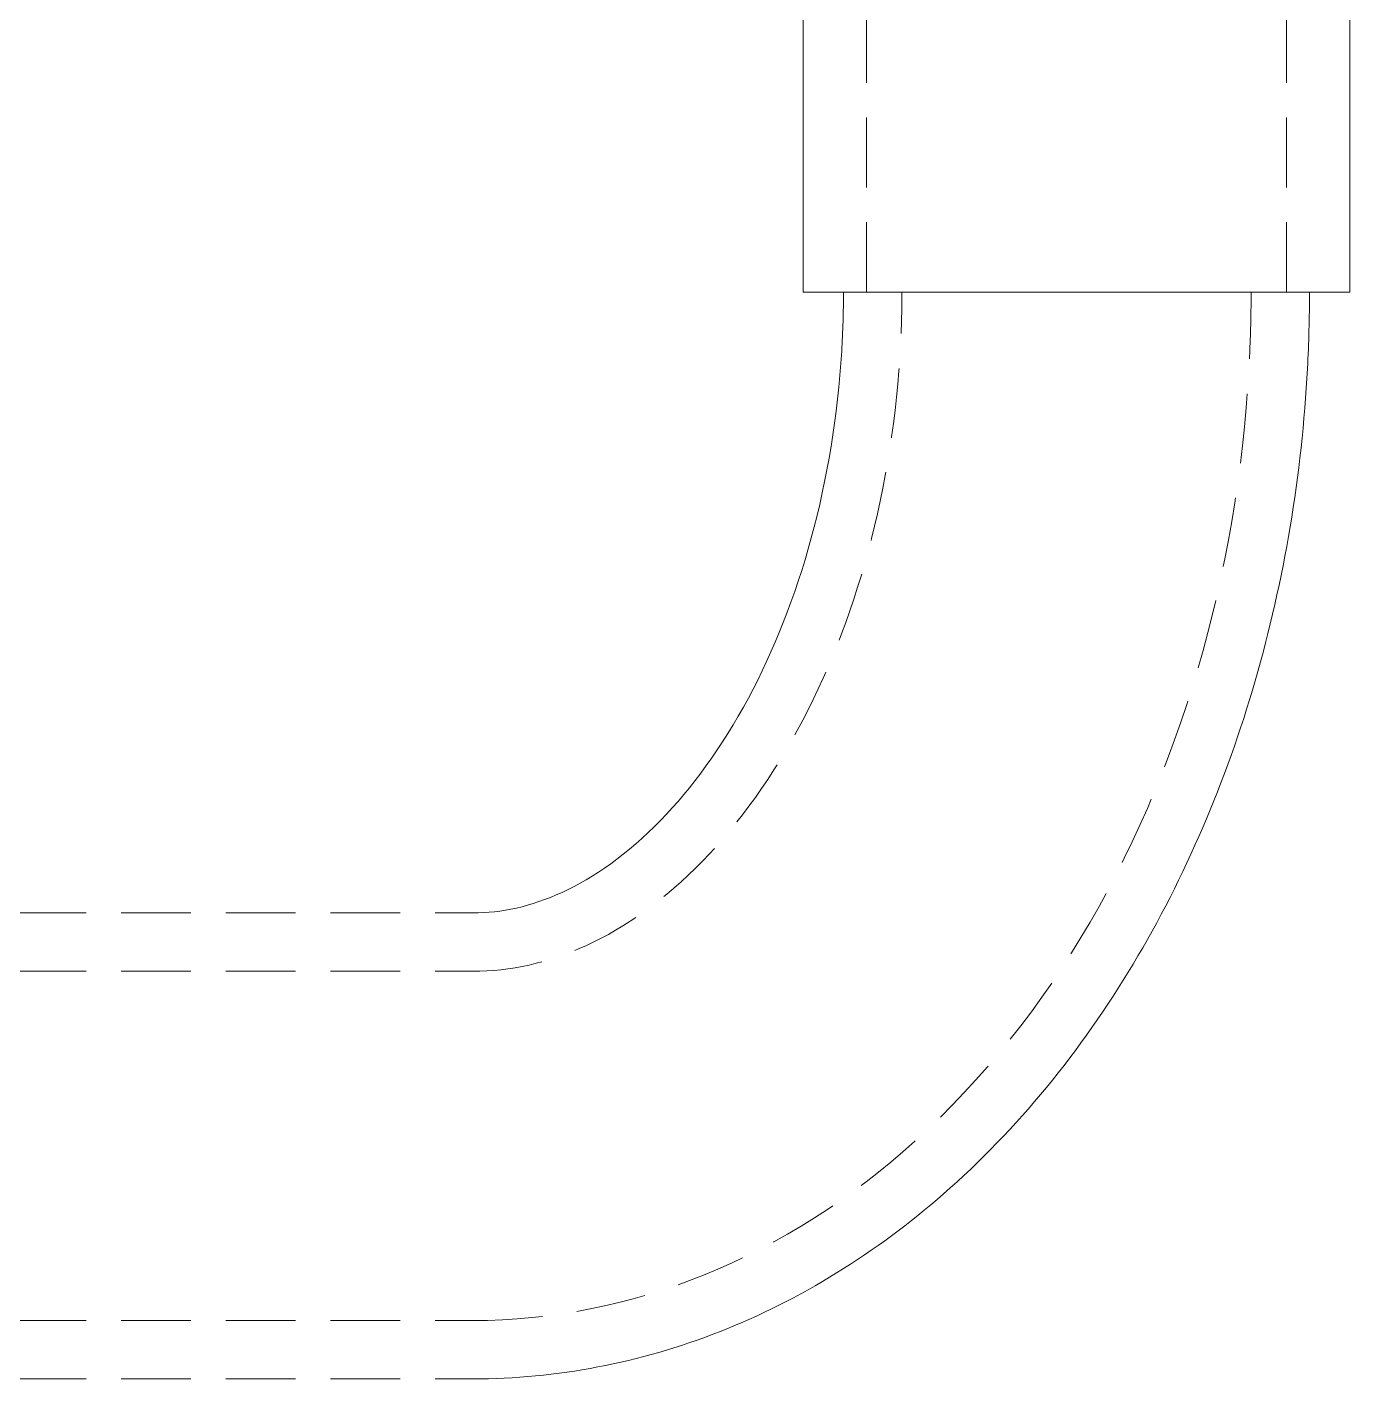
# Model space of a CAD drawing. Header units: millimetres. Extents: x -46397 to 283259, y -8690 to 23983.
# Drawn here: x 128356.3 to 128451.1, y 7198.5 to 7295.4 of the extents above; entities that cross this region are included whole.
import ezdxf

# ---------------------------------------------------------------- set-up
doc = ezdxf.new("R2010")
doc.units = ezdxf.units.MM
doc.linetypes.add('HIDDENX2', pattern=[0.75, 0.5, -0.25])

# ---------------------------------------------------------------- blocks, each defined once
blk = doc.blocks.new('q kjekjas ad')
at = {"color": 2, "linetype": 'Continuous', "lineweight": 0, "ltscale": 10, "extrusion": (0, 1, 0)}
for p, q in [((-4336.21, 2028.825), (-4336.21, 2075.867)), ((-4297.008, 2028.825), (-4297.008, 2075.867)), ((-4297.008, 2028.825), (-4336.21, 2028.825))]:
    blk.add_line(p, q, dxfattribs=at)
at = {"color": 1, "linetype": 'HIDDENX2', "lineweight": 0, "ltscale": 10, "extrusion": (0, 1, 0)}
for p, q in [((-4331.662, 2028.825), (-4331.662, 2075.867)), ((-4301.555, 2028.825), (-4301.555, 2075.867)), ((-4445.082, 1984.342), (-4359.872, 1984.342)), ((-4445.082, 1980.155), (-4359.872, 1980.155)), ((-4445.082, 1955.129), (-4359.872, 1955.129)), ((-4445.082, 1950.942), (-4359.872, 1950.942))]:
    blk.add_line(p, q, dxfattribs=at)
at = {"color": 2, "linetype": 'Continuous', "lineweight": 0, "ltscale": 10}
for points, knots in [([(-4359.872, 1950.942), (-4353.864, 1950.942), (-4347.868, 1952.111), (-4336.388, 1956.595), (-4330.95, 1960.001), (-4320.834, 1968.838), (-4316.285, 1974.441), (-4308.817, 1986.896), (-4305.893, 1993.755), (-4301.714, 2008.171), (-4300.459, 2015.729), (-4299.957, 2025.177), (-4299.909, 2027.001), (-4299.909, 2028.825)], [3.327667, 3.327667, 3.327667, 3.327667, 3.597156, 3.597156, 3.881016, 3.881016, 4.195175, 4.195175, 4.509334, 4.509334, 4.823494, 4.823494, 4.898463, 4.898463, 4.898463, 4.898463]), ([(-4359.872, 1984.342), (-4357.814, 1984.342), (-4355.733, 1984.774), (-4351.218, 1986.848), (-4348.793, 1988.526), (-4344.186, 1993.26), (-4342.015, 1996.212), (-4338.315, 2003.105), (-4336.766, 2006.995), (-4334.466, 2015.429), (-4333.718, 2019.974), (-4333.352, 2026.002), (-4333.309, 2027.413), (-4333.309, 2028.825)], [3.327667, 3.327667, 3.327667, 3.327667, 3.641826, 3.641826, 3.955985, 3.955985, 4.249173, 4.249173, 4.530392, 4.530392, 4.812699, 4.812699, 4.898463, 4.898463, 4.898463, 4.898463])]:
    blk.add_open_spline(points, degree=3, knots=knots, dxfattribs=at)
at = {"color": 1, "linetype": 'HIDDENX2', "lineweight": 0, "ltscale": 10}
for points, knots in [([(-4359.872, 1955.129), (-4354.234, 1955.129), (-4348.606, 1956.256), (-4337.828, 1960.598), (-4332.715, 1963.893), (-4323.307, 1972.394), (-4319.096, 1977.727), (-4312.175, 1989.632), (-4309.462, 1996.208), (-4305.621, 2010.05), (-4304.494, 2017.316), (-4304.125, 2026.033), (-4304.095, 2027.429), (-4304.095, 2028.825)], [3.327667, 3.327667, 3.327667, 3.327667, 3.605134, 3.605134, 3.896186, 3.896186, 4.210345, 4.210345, 4.524504, 4.524504, 4.838663, 4.838663, 4.898463, 4.898463, 4.898463, 4.898463]), ([(-4359.872, 1980.155), (-4357.194, 1980.155), (-4354.499, 1980.733), (-4348.956, 1983.28), (-4346.114, 1985.275), (-4340.797, 1990.738), (-4338.327, 1994.15), (-4334.193, 2002.017), (-4332.508, 2006.425), (-4330.093, 2015.889), (-4329.366, 2020.941), (-4329.139, 2026.971), (-4329.122, 2027.898), (-4329.122, 2028.825)], [3.327667, 3.327667, 3.327667, 3.327667, 3.641826, 3.641826, 3.955985, 3.955985, 4.259416, 4.259416, 4.552218, 4.552218, 4.845318, 4.845318, 4.898463, 4.898463, 4.898463, 4.898463])]:
    blk.add_open_spline(points, degree=3, knots=knots, dxfattribs=at)

msp = doc.modelspace()

# ---------------------------------------------------------------- block references
msp.add_blockref('q kjekjas ad', (132748.113, 5247.608, -1.499))

doc.saveas('drawing.dxf')
